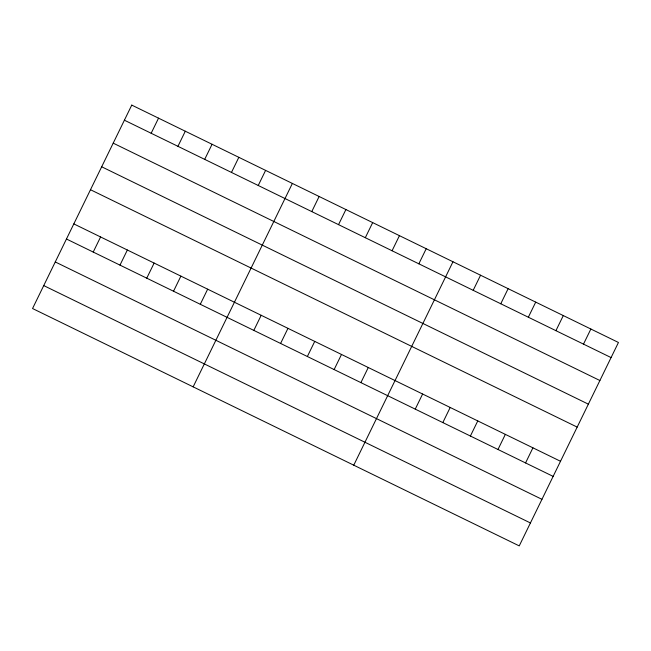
<?xml version="1.0" encoding="UTF-8"?>
<svg xmlns="http://www.w3.org/2000/svg" width="651" height="651" viewBox="0 0 651 651"><rect width="100%" height="100%" fill="white"/><g stroke="black" fill="none" stroke-linecap="round" stroke-linejoin="round"><path stroke-width="0.98" d="M93.223 252.067L100.588 236.956M151.162 133.268L158.535 118.156M119.987 265.12L127.36 250.017M177.935 146.32L185.299 131.217M146.76 278.18L154.124 263.069M204.699 159.373L212.071 144.27M173.524 291.233L180.897 276.122M231.471 172.434L238.836 157.322M200.296 304.286L207.661 289.182M258.235 185.486L265.608 170.383M193.152 386.857L292.372 183.436M253.825 330.399L261.197 315.296M311.772 211.599L319.136 196.488M280.597 343.451L287.962 328.348M338.536 224.652L345.909 209.549M307.362 356.512L314.734 341.401M365.309 237.705L372.673 222.601M334.134 369.565L341.498 354.461M392.073 250.765L399.445 235.654M360.898 382.617L368.271 367.514M418.845 263.818L426.21 248.715M353.762 465.188L452.974 261.767M415.248 409.129L422.613 394.018M473.187 290.322L480.56 275.218M442.826 422.58L450.191 407.469M500.765 303.773L508.138 288.67M470.404 436.032L477.769 420.92M528.343 317.224L535.716 302.121M497.982 449.483L505.347 434.372M555.921 330.675L563.294 315.572M525.56 462.934L532.925 447.823M583.499 344.127L590.872 329.024M124.398 120.207L611.086 357.578M113.209 143.147L599.897 380.518M101.678 166.786L588.366 404.157M90.497 189.726L577.177 427.097M73.823 223.903L560.503 461.274M66.459 239.007L553.138 476.386M55.27 261.954L541.949 499.325M43.739 285.586L530.419 522.956M131.762 105.104L32.55 308.525L519.238 545.896L618.45 342.475L131.762 105.104"/></g></svg>
